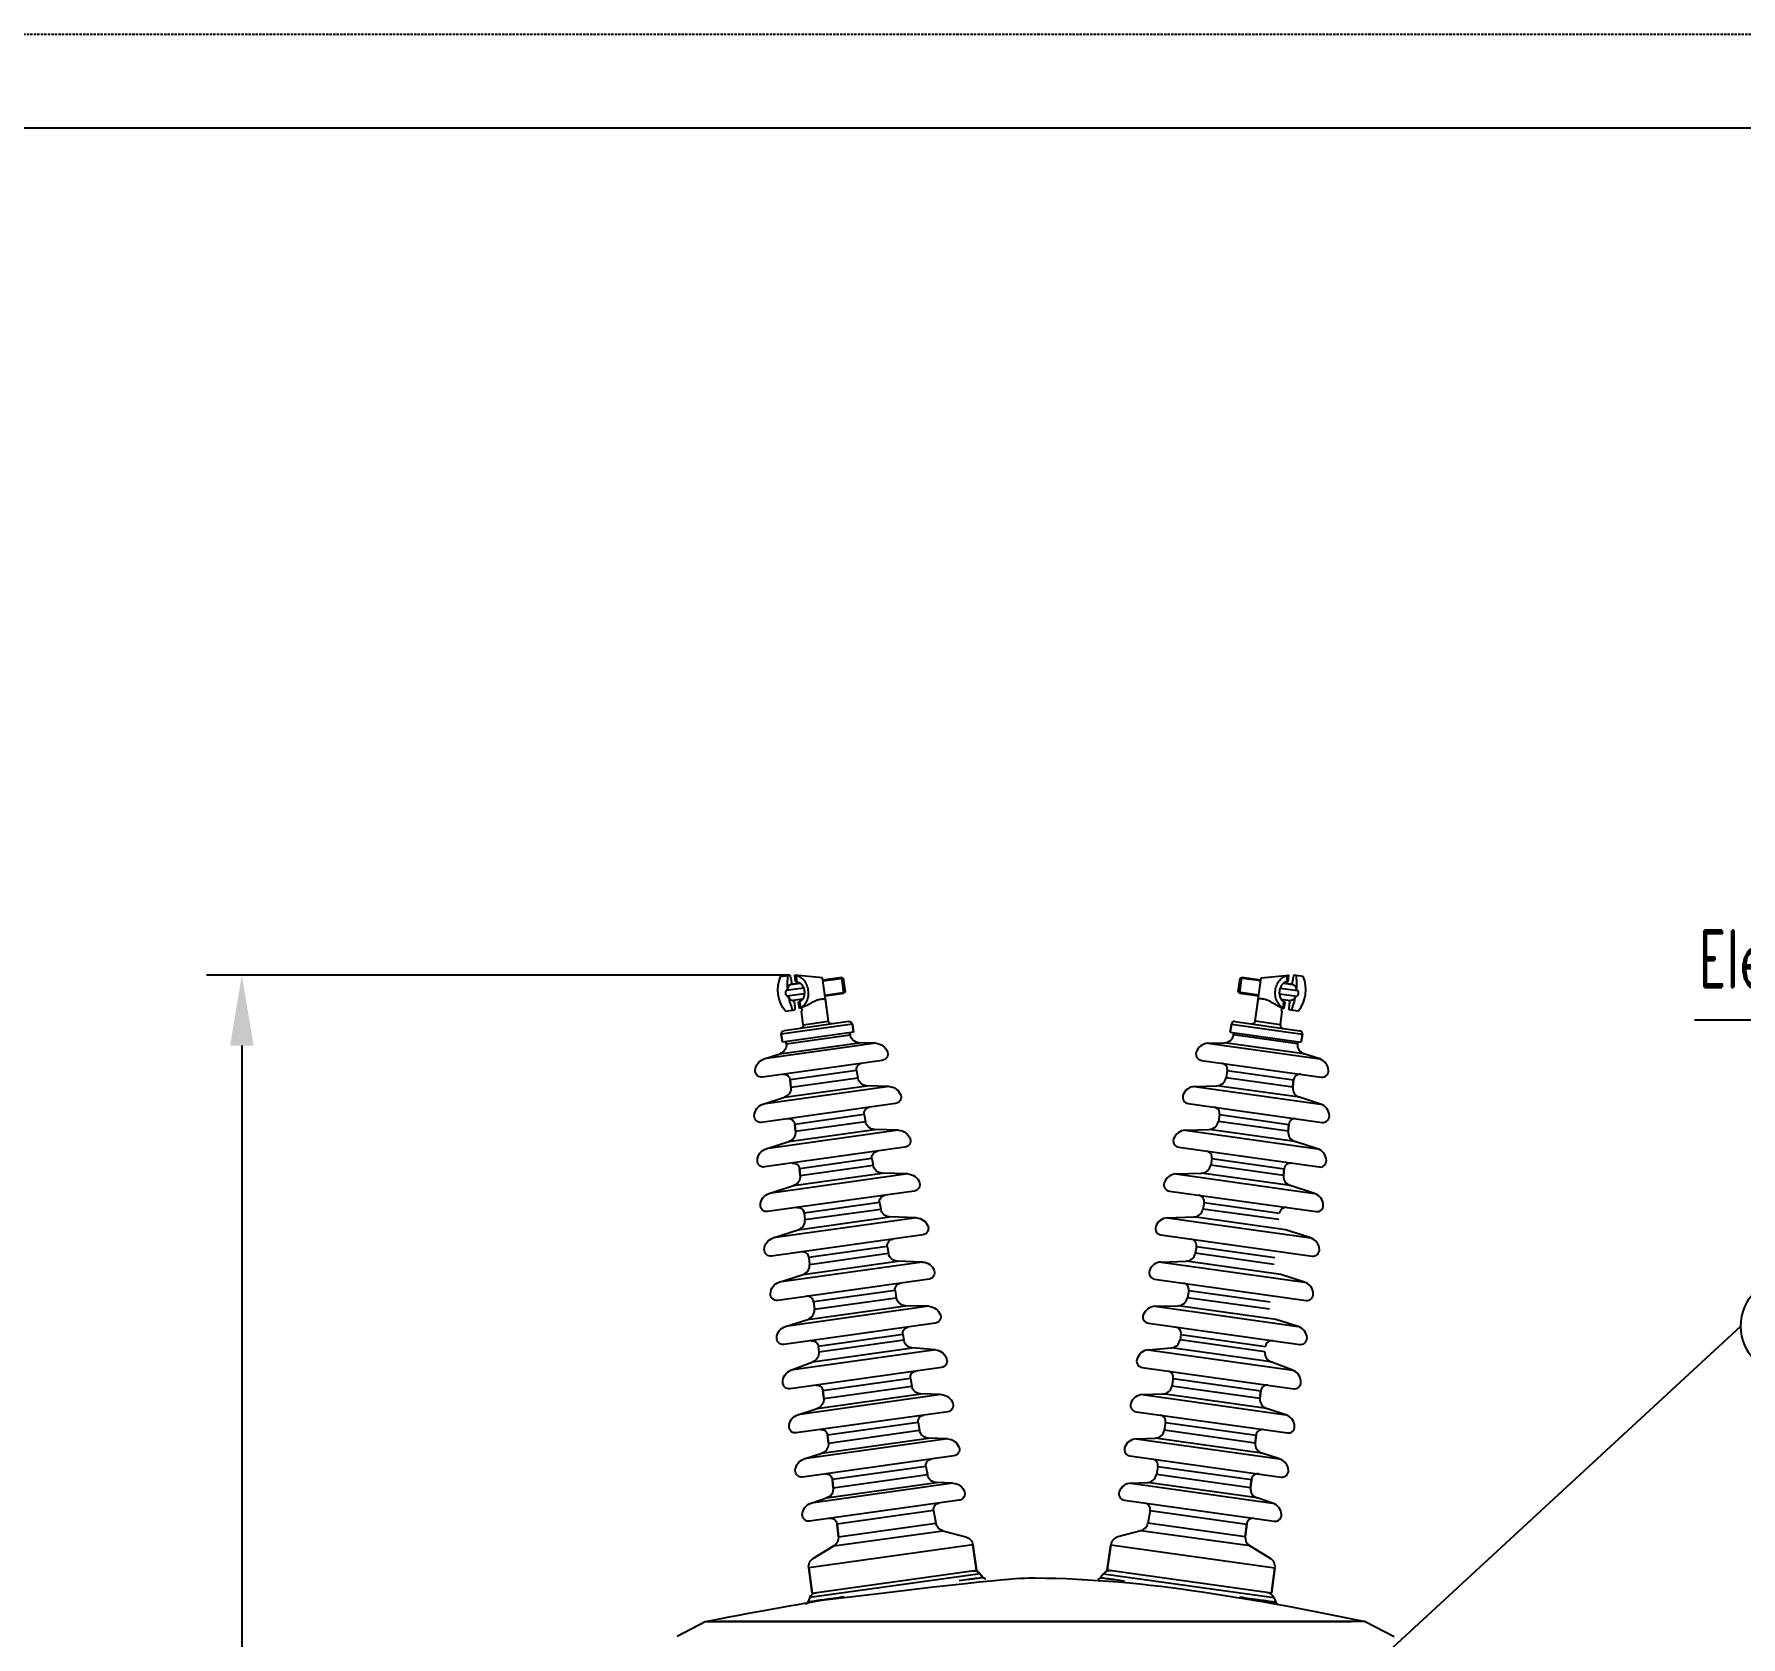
# Model space of a CAD drawing. Extents: x 4438 to 384502, y -178203 to -21188.
# Drawn here: x 374101 to 374828, y -175974 to -175291 of the extents above; entities that cross this region are included whole.
import ezdxf

# ---------------------------------------------------------------- set-up
doc = ezdxf.new("R2010")
doc.units = 0
doc.header["$LTSCALE"] = 8
doc.header["$MEASUREMENT"] = 0
doc.linetypes.add('HIDDEN', pattern=[0.375, 0.25, -0.125])
doc.layers.get('0').update_dxf_attribs({"linetype": 'CONTINUOUS'})
doc.layers.get('DEFPOINTS').update_dxf_attribs({"linetype": 'CONTINUOUS'})
doc.layers.add('PL', color=5, linetype='CONTINUOUS')
doc.styles.add('DFT', font='simplex', dxfattribs={"width": 0.67, "bigfont": 'dft'})
doc.styles.add('数字与字母', font='romand.shx', dxfattribs={"width": 0.8, "bigfont": 'hztxt.shx'})
doc.dimstyles.new('INTE$0', dxfattribs={"dimscale": 5, "dimtxt": 4, "dimasz": 3, "dimexe": 3, "dimexo": 0, "dimgap": 1, "dimtad": 1, "dimdec": 3, "dimdsep": 46, "dimtxsty": 'DFT', "dimcen": 0, "dimclrd": 3, "dimclre": 3, "dimclrt": 6, "dimadec": 0, "dimazin": 0, "dimtfac": 1, "dimtdec": 3, "dimtix": 1, "dimtmove": 1, "dimatfit": 0, "dimfxl": 1, "dimtolj": 1, "dimtzin": 0, "dimarcsym": 0})

# ---------------------------------------------------------------- blocks, each defined once
blk = doc.blocks.new('*D3')
at = {"color": 3, "lineweight": -2, "transparency": 16777216}
for p, q in [((374423.39, -175692.21), (374174.93, -175692.21)), ((374189.93, -175722.21), (374189.93, -176442.99)), ((374374.37, -176472.99), (374174.93, -176472.99))]:
    blk.add_line(p, q, dxfattribs=at)
at = {"color": 3, "transparency": 16777216}
for points in [[(374184.93, -175722.21), (374194.93, -175722.21), (374189.93, -175692.21)], [(374184.93, -176442.99), (374194.93, -176442.99), (374189.93, -176472.99)]]:
    blk.add_solid(points, dxfattribs=at)
at = {"layer": 'DEFPOINTS', "color": 0, "transparency": 16777216}
for p in [(374423.39, -175692.21), (374189.93, -176472.99), (374374.37, -176472.99)]:
    blk.add_point(p, dxfattribs=at)
at = {"color": 6, "transparency": 16777216, "insert": (374154.93, -176082.6), "char_height": 45, "attachment_point": 5, "rotation": 90, "style": 'DFT'}
blk.add_mtext('\\A1;1130', dxfattribs=at)

msp = doc.modelspace()

# ---------------------------------------------------------------- linework, layer by layer
at = {"color": 1}
for p, q in [((374808.785, -175711.308), (375086.496, -175711.308)), ((374828.476, -175841.772), (374680.154, -175978.889))]:
    msp.add_line(p, q, dxfattribs=at)
at = {"color": 7}
msp.add_lwpolyline([(373430.861, -175331.182), (376544.206, -175331.182), (376544.206, -177841.884), (373430.861, -177841.884)], close=True, dxfattribs=at)
at = {"color": 1}
for centre in [(374849.421, -175841.772), (374849.421, -175992.821)]:
    msp.add_circle(centre, 20.944, dxfattribs=at)
at = {"layer": 'PL', "ltscale": 0.5}
for p, q in [((374419.433, -175692.766), (374423.39, -175692.211)), ((374429.219, -175697.702), (374421.763, -175698.749)), ((374423.804, -175696.268), (374427.839, -175695.701)), ((374427.839, -175695.701), (374423.804, -175696.268)), ((374437.269, -175693.349), (374425.458, -175692.263)), ((374425.836, -175694.955), (374425.459, -175692.266)), ((374426.438, -175695.007), (374426.063, -175692.342)), ((374439.866, -175711.844), (374437.269, -175693.349)), ((374439.866, -175711.844), (374437.269, -175693.349)), ((374437.411, -175694.358), (374445.482, -175693.225)), ((374445.482, -175693.225), (374437.411, -175694.358)), ((374437.458, -175694.694), (374446.201, -175693.466)), ((374446.249, -175693.803), (374445.482, -175693.225)), ((374446.426, -175699.95), (374445.482, -175693.225)), ((374447.051, -175699.519), (374446.201, -175693.466)), ((374614.39, -175699.519), (374615.24, -175693.466)), ((374615.015, -175699.95), (374615.959, -175693.225)), ((374615.192, -175693.803), (374615.959, -175693.225)), ((374623.983, -175694.694), (374615.24, -175693.466)), ((374624.03, -175694.358), (374615.959, -175693.225)), ((374615.959, -175693.225), (374624.03, -175694.358)), ((374621.575, -175711.844), (374624.172, -175693.349)), ((374621.575, -175711.844), (374624.172, -175693.349)), ((374624.172, -175693.349), (374635.983, -175692.263)), ((374632.222, -175697.702), (374639.677, -175698.749)), ((374637.637, -175696.268), (374633.602, -175695.701)), ((374633.602, -175695.701), (374637.637, -175696.268)), ((374635.003, -175695.007), (374635.378, -175692.342)), ((374635.605, -175694.955), (374635.982, -175692.266)), ((374642.008, -175692.766), (374638.051, -175692.211)), ((374429.559, -175700.123), (374422.103, -175701.17)), ((374428.783, -175702.427), (374424.748, -175702.993)), ((374427.441, -175706.385), (374427.063, -175703.696)), ((374428.001, -175706.145), (374427.627, -175703.48)), ((374438.211, -175702.203), (374438.497, -175702.092)), ((374438.308, -175700.747), (374447.051, -175699.519)), ((374438.355, -175701.083), (374446.426, -175699.95)), ((374446.426, -175699.95), (374438.355, -175701.083)), ((374439.866, -175711.844), (374438.497, -175702.092)), ((374439.866, -175711.844), (374438.497, -175702.092)), ((374447.004, -175699.183), (374446.426, -175699.95)), ((374623.133, -175700.747), (374614.39, -175699.519)), ((374614.437, -175699.183), (374615.015, -175699.95)), ((374623.086, -175701.083), (374615.015, -175699.95)), ((374615.015, -175699.95), (374623.086, -175701.083)), ((374621.575, -175711.844), (374622.944, -175702.092)), ((374621.575, -175711.844), (374622.944, -175702.092)), ((374623.23, -175702.203), (374622.944, -175702.092)), ((374631.881, -175700.123), (374639.338, -175701.17)), ((374632.658, -175702.427), (374636.693, -175702.993)), ((374633.44, -175706.145), (374633.814, -175703.48)), ((374634, -175706.385), (374634.378, -175703.696)), ((374448.461, -175712.009), (374420.887, -175715.88)), ((374448.461, -175712.009), (374420.887, -175715.88)), ((374421.51, -175707.563), (374425.467, -175707.007)), ((374429.863, -175705.446), (374427.441, -175706.387)), ((374428.632, -175707.591), (374428.302, -175707.638)), ((374429.105, -175713.355), (374428.302, -175707.638)), ((374429.105, -175713.355), (374428.302, -175707.638)), ((374429.105, -175713.355), (374428.302, -175707.638)), ((374429.105, -175713.355), (374428.302, -175707.638)), ((374428.632, -175707.591), (374428.41, -175706.01)), ((374429.105, -175713.355), (374439.866, -175711.844)), ((374429.105, -175713.355), (374439.866, -175711.844)), ((374612.98, -175712.009), (374640.554, -175715.88)), ((374612.98, -175712.009), (374640.554, -175715.88)), ((374632.336, -175713.355), (374621.575, -175711.844)), ((374632.336, -175713.355), (374621.575, -175711.844)), ((374631.578, -175705.446), (374634, -175706.387)), ((374632.336, -175713.355), (374633.139, -175707.638)), ((374632.336, -175713.355), (374633.139, -175707.638)), ((374632.336, -175713.355), (374633.139, -175707.638)), ((374632.336, -175713.355), (374633.139, -175707.638)), ((374632.809, -175707.591), (374633.03, -175706.01)), ((374632.809, -175707.591), (374633.139, -175707.638)), ((374639.931, -175707.563), (374635.974, -175707.007)), ((374449.995, -175713.165), (374419.73, -175717.414)), ((374449.995, -175713.165), (374419.73, -175717.414)), ((374419.73, -175717.414), (374420.202, -175720.776)), ((374420.202, -175720.776), (374419.73, -175717.414)), ((374419.73, -175717.414), (374420.202, -175720.776)), ((374420.202, -175720.776), (374419.73, -175717.414)), ((374450.467, -175716.528), (374420.202, -175720.776)), ((374450.467, -175716.528), (374420.202, -175720.776)), ((374421.863, -175721.455), (374449.057, -175717.638)), ((374421.863, -175721.455), (374449.057, -175717.638)), ((374448.901, -175716.748), (374449.057, -175717.638)), ((374449.057, -175717.638), (374448.901, -175716.748)), ((374448.901, -175716.748), (374449.057, -175717.638)), ((374449.057, -175717.638), (374448.901, -175716.748)), ((374449.995, -175713.165), (374450.467, -175716.528)), ((374450.467, -175716.528), (374449.995, -175713.165)), ((374449.995, -175713.165), (374450.467, -175716.528)), ((374450.467, -175716.528), (374449.995, -175713.165)), ((374611.446, -175713.165), (374610.974, -175716.528)), ((374610.974, -175716.528), (374611.446, -175713.165)), ((374611.446, -175713.165), (374610.974, -175716.528)), ((374610.974, -175716.528), (374611.446, -175713.165)), ((374610.974, -175716.528), (374641.239, -175720.776)), ((374610.974, -175716.528), (374641.239, -175720.776)), ((374611.446, -175713.165), (374641.711, -175717.414)), ((374611.446, -175713.165), (374641.711, -175717.414)), ((374612.54, -175716.748), (374612.384, -175717.638)), ((374612.384, -175717.638), (374612.54, -175716.748)), ((374612.54, -175716.748), (374612.384, -175717.638)), ((374612.384, -175717.638), (374612.54, -175716.748)), ((374639.578, -175721.455), (374612.384, -175717.638)), ((374639.578, -175721.455), (374612.384, -175717.638)), ((374641.711, -175717.414), (374641.239, -175720.776)), ((374641.239, -175720.776), (374641.711, -175717.414)), ((374641.711, -175717.414), (374641.239, -175720.776)), ((374641.239, -175720.776), (374641.711, -175717.414)), ((374459.97, -175721.253), (374412.368, -175727.935)), ((374412.368, -175727.935), (374419.07, -175725.759)), ((374419.07, -175725.759), (374452.928, -175721.006)), ((374421.768, -175720.557), (374421.863, -175721.455)), ((374421.863, -175721.455), (374421.768, -175720.557)), ((374421.768, -175720.557), (374421.863, -175721.455)), ((374421.863, -175721.455), (374421.768, -175720.557)), ((374459.97, -175721.253), (374452.928, -175721.006)), ((374459.97, -175721.253), (374452.928, -175721.006)), ((374601.471, -175721.253), (374608.513, -175721.006)), ((374601.471, -175721.253), (374608.513, -175721.006)), ((374601.471, -175721.253), (374649.073, -175727.935)), ((374642.371, -175725.759), (374608.513, -175721.006)), ((374639.672, -175720.557), (374639.578, -175721.455)), ((374639.578, -175721.455), (374639.672, -175720.557)), ((374639.672, -175720.557), (374639.578, -175721.455)), ((374639.578, -175721.455), (374639.672, -175720.557)), ((374649.073, -175727.935), (374642.371, -175725.759)), ((374462.737, -175728.522), (374411.709, -175735.685)), ((374451.736, -175732.903), (374423.491, -175736.868)), ((374451.736, -175732.903), (374452.272, -175735.958)), ((374598.704, -175728.522), (374649.732, -175735.685)), ((374609.705, -175732.903), (374609.169, -175735.958)), ((374609.705, -175732.903), (374637.95, -175736.868)), ((374465.64, -175739.66), (374411.985, -175747.191)), ((374421.023, -175744.256), (374456.143, -175739.326)), ((374423.491, -175736.868), (374423.817, -175739.953)), ((374423.817, -175739.953), (374423.491, -175736.868)), ((374423.817, -175739.953), (374452.272, -175735.958)), ((374465.64, -175739.66), (374456.143, -175739.326)), ((374595.801, -175739.66), (374605.298, -175739.326)), ((374595.801, -175739.66), (374649.456, -175747.191)), ((374640.418, -175744.256), (374605.298, -175739.326)), ((374637.624, -175739.953), (374609.169, -175735.958)), ((374637.95, -175736.868), (374637.624, -175739.953)), ((374637.624, -175739.953), (374637.95, -175736.868)), ((374468.407, -175746.929), (374411.326, -175754.941)), ((374411.985, -175747.191), (374421.023, -175744.256)), ((374593.034, -175746.929), (374650.115, -175754.941)), ((374649.456, -175747.191), (374640.418, -175744.256)), ((374455.025, -175751.644), (374425.489, -175755.79)), ((374425.489, -175755.79), (374425.802, -175758.75)), ((374425.802, -175758.75), (374425.489, -175755.79)), ((374425.802, -175758.75), (374455.539, -175754.576)), ((374455.025, -175751.644), (374455.539, -175754.576)), ((374606.416, -175751.644), (374605.901, -175754.576)), ((374635.639, -175758.75), (374605.901, -175754.576)), ((374606.416, -175751.644), (374635.952, -175755.79)), ((374635.952, -175755.79), (374635.639, -175758.75)), ((374635.639, -175758.75), (374635.952, -175755.79)), ((374469.629, -175758.302), (374413.283, -175766.212)), ((374413.283, -175766.212), (374423.008, -175763.054)), ((374423.008, -175763.054), (374459.41, -175757.944)), ((374469.629, -175758.302), (374459.41, -175757.944)), ((374591.812, -175758.302), (374602.031, -175757.944)), ((374591.812, -175758.302), (374648.158, -175766.212)), ((374638.433, -175763.054), (374602.031, -175757.944)), ((374648.158, -175766.212), (374638.433, -175763.054)), ((374472.396, -175765.571), (374412.624, -175773.962)), ((374458.314, -175770.385), (374427.487, -175774.713)), ((374458.314, -175770.385), (374458.807, -175773.193)), ((374589.045, -175765.571), (374648.817, -175773.962)), ((374603.127, -175770.385), (374602.634, -175773.193)), ((374603.127, -175770.385), (374633.954, -175774.713)), ((374473.617, -175776.945), (374414.581, -175785.232)), ((374424.993, -175781.851), (374462.677, -175776.561)), ((374427.487, -175774.713), (374427.787, -175777.548)), ((374427.787, -175777.548), (374427.487, -175774.713)), ((374427.787, -175777.548), (374458.807, -175773.193)), ((374473.617, -175776.945), (374462.677, -175776.561)), ((374587.824, -175776.945), (374598.764, -175776.561)), ((374587.824, -175776.945), (374646.86, -175785.232)), ((374636.448, -175781.851), (374598.764, -175776.561)), ((374633.654, -175777.548), (374602.634, -175773.193)), ((374633.954, -175774.713), (374633.654, -175777.548)), ((374633.654, -175777.548), (374633.954, -175774.713)), ((374476.384, -175784.214), (374413.923, -175792.982)), ((374414.581, -175785.232), (374424.993, -175781.851)), ((374585.057, -175784.214), (374647.518, -175792.982)), ((374646.86, -175785.232), (374636.448, -175781.851)), ((374461.603, -175789.126), (374429.485, -175793.635)), ((374429.778, -175796.405), (374462.084, -175791.87)), ((374461.603, -175789.126), (374462.084, -175791.87)), ((374599.838, -175789.126), (374599.357, -175791.87)), ((374631.663, -175796.405), (374599.357, -175791.87)), ((374599.838, -175789.126), (374631.955, -175793.635)), ((374477.27, -175795.635), (374416.216, -175804.205)), ((374426.984, -175800.708), (374465.955, -175795.238)), ((374429.485, -175793.635), (374429.778, -175796.405)), ((374477.27, -175795.635), (374465.955, -175795.238)), ((374584.171, -175795.635), (374595.486, -175795.238)), ((374584.171, -175795.635), (374645.225, -175804.205)), ((374634.457, -175800.708), (374595.486, -175795.238)), ((374480.037, -175802.904), (374415.557, -175811.955)), ((374416.216, -175804.205), (374426.984, -175800.708)), ((374581.404, -175802.904), (374645.884, -175811.955)), ((374645.225, -175804.205), (374634.457, -175800.708)), ((374428.994, -175819.746), (374469.264, -175814.093)), ((374464.891, -175807.867), (374431.484, -175812.557)), ((374431.484, -175812.557), (374431.788, -175815.442)), ((374431.788, -175815.442), (374465.393, -175810.725)), ((374464.891, -175807.867), (374465.393, -175810.725)), ((374479.913, -175814.467), (374469.264, -175814.093)), ((374581.528, -175814.467), (374592.177, -175814.093)), ((374632.446, -175819.746), (374592.177, -175814.093)), ((374596.549, -175807.867), (374596.048, -175810.725)), ((374629.653, -175815.442), (374596.048, -175810.725)), ((374596.549, -175807.867), (374629.957, -175812.557)), ((374479.913, -175814.467), (374418.859, -175823.037)), ((374418.859, -175823.037), (374428.994, -175819.746)), ((374581.528, -175814.467), (374642.581, -175823.037)), ((374642.581, -175823.037), (374632.446, -175819.746)), ((374482.68, -175821.736), (374418.201, -175830.787)), ((374468.18, -175826.608), (374433.482, -175831.479)), ((374468.18, -175826.608), (374468.721, -175829.692)), ((374578.761, -175821.736), (374643.24, -175830.787)), ((374593.261, -175826.608), (374592.72, -175829.692)), ((374593.261, -175826.608), (374627.959, -175831.479)), ((374482.52, -175833.332), (374421.548, -175841.891)), ((374430.987, -175838.906), (374472.623, -175833.061)), ((374433.482, -175831.479), (374433.811, -175834.593)), ((374433.811, -175834.593), (374468.721, -175829.692)), ((374482.52, -175833.332), (374472.623, -175833.061)), ((374578.921, -175833.332), (374588.818, -175833.061)), ((374578.921, -175833.332), (374639.893, -175841.891)), ((374630.454, -175838.906), (374588.818, -175833.061)), ((374627.63, -175834.593), (374592.72, -175829.692)), ((374485.317, -175840.568), (374420.851, -175849.618)), ((374421.548, -175841.891), (374430.987, -175838.906)), ((374576.124, -175840.568), (374640.59, -175849.618)), ((374639.893, -175841.891), (374630.454, -175838.906)), ((374471.469, -175845.349), (374435.48, -175850.401)), ((374435.48, -175850.401), (374435.727, -175852.742)), ((374435.727, -175852.742), (374471.876, -175847.668)), ((374471.469, -175845.349), (374471.876, -175847.668)), ((374589.972, -175845.349), (374589.565, -175847.668)), ((374625.714, -175852.742), (374589.565, -175847.668)), ((374589.972, -175845.349), (374625.961, -175850.401)), ((374485.458, -175851.907), (374423.837, -175860.557)), ((374423.837, -175860.557), (374433.14, -175856.973)), ((374433.14, -175856.973), (374475.528, -175851.022)), ((374485.458, -175851.907), (374475.528, -175851.022)), ((374575.983, -175851.907), (374585.913, -175851.022)), ((374575.983, -175851.907), (374637.604, -175860.557)), ((374628.301, -175856.973), (374585.913, -175851.022)), ((374637.604, -175860.557), (374628.301, -175856.973)), ((374487.999, -175859.394), (374423.455, -175868.455)), ((374474.758, -175864.09), (374437.478, -175869.323)), ((374474.758, -175864.09), (374475.319, -175867.29)), ((374573.441, -175859.394), (374637.986, -175868.455)), ((374586.683, -175864.09), (374586.122, -175867.29)), ((374586.683, -175864.09), (374623.963, -175869.323)), ((374487.843, -175870.961), (374426.79, -175879.532)), ((374435.025, -175876.857), (374479.19, -175870.658)), ((374437.478, -175869.323), (374437.819, -175872.554)), ((374437.819, -175872.554), (374437.478, -175869.323)), ((374437.819, -175872.554), (374475.319, -175867.29)), ((374487.843, -175870.961), (374479.19, -175870.658)), ((374573.597, -175870.961), (374582.251, -175870.658)), ((374573.597, -175870.961), (374634.651, -175879.532)), ((374626.416, -175876.857), (374582.251, -175870.658)), ((374623.622, -175872.554), (374586.122, -175867.29)), ((374623.963, -175869.323), (374623.622, -175872.554)), ((374623.622, -175872.554), (374623.963, -175869.323)), ((374490.61, -175878.23), (374426.131, -175887.282)), ((374426.79, -175879.532), (374435.025, -175876.857)), ((374570.83, -175878.23), (374635.31, -175887.282)), ((374634.651, -175879.532), (374626.416, -175876.857)), ((374478.047, -175882.831), (374439.476, -175888.245)), ((374439.829, -175891.591), (374478.628, -175886.144)), ((374478.047, -175882.831), (374478.628, -175886.144)), ((374583.394, -175882.831), (374582.813, -175886.144)), ((374621.611, -175891.591), (374582.813, -175886.144)), ((374583.394, -175882.831), (374621.965, -175888.245)), ((374490.487, -175889.793), (374429.433, -175898.363)), ((374437.036, -175895.894), (374482.499, -175889.513)), ((374439.476, -175888.245), (374439.829, -175891.591)), ((374439.829, -175891.591), (374439.476, -175888.245)), ((374490.487, -175889.793), (374482.499, -175889.513)), ((374570.954, -175889.793), (374578.942, -175889.513)), ((374570.954, -175889.793), (374632.008, -175898.363)), ((374624.405, -175895.894), (374578.942, -175889.513)), ((374621.965, -175888.245), (374621.611, -175891.591)), ((374621.611, -175891.591), (374621.965, -175888.245)), ((374493.254, -175897.062), (374428.775, -175906.113)), ((374429.433, -175898.363), (374437.036, -175895.894)), ((374568.187, -175897.062), (374632.666, -175906.113)), ((374632.008, -175898.363), (374624.405, -175895.894)), ((374492.794, -175908.672), (374432.413, -175917.148)), ((374439.052, -175914.992), (374485.818, -175908.427)), ((374481.335, -175901.572), (374441.474, -175907.168)), ((374441.474, -175907.168), (374441.846, -175910.688)), ((374441.846, -175910.688), (374441.474, -175907.168)), ((374441.846, -175910.688), (374481.947, -175905.059)), ((374481.335, -175901.572), (374481.947, -175905.059)), ((374492.794, -175908.672), (374485.818, -175908.427)), ((374568.647, -175908.672), (374575.623, -175908.427)), ((374568.647, -175908.672), (374629.028, -175917.148)), ((374622.389, -175914.992), (374575.623, -175908.427)), ((374580.106, -175901.572), (374579.494, -175905.059)), ((374619.595, -175910.688), (374579.494, -175905.059)), ((374580.106, -175901.572), (374619.967, -175907.168)), ((374619.967, -175907.168), (374619.595, -175910.688)), ((374619.595, -175910.688), (374619.967, -175907.168)), ((374495.561, -175915.941), (374431.754, -175924.898)), ((374432.413, -175917.148), (374439.052, -175914.992)), ((374565.88, -175915.941), (374629.686, -175924.898)), ((374629.028, -175917.148), (374622.389, -175914.992)), ((374484.624, -175920.313), (374443.472, -175926.09)), ((374484.624, -175920.313), (374485.57, -175925.704)), ((374576.817, -175920.313), (374575.871, -175925.704)), ((374576.817, -175920.313), (374617.968, -175926.09)), ((374442.105, -175935.447), (374488.515, -175928.932)), ((374443.472, -175926.09), (374444.047, -175931.533)), ((374444.047, -175931.533), (374443.472, -175926.09)), ((374444.047, -175931.533), (374485.57, -175925.704)), ((374488.515, -175928.932), (374498.398, -175931.619)), ((374572.926, -175928.932), (374563.043, -175931.619)), ((374619.336, -175935.447), (374572.926, -175928.932)), ((374617.394, -175931.533), (374575.871, -175925.704)), ((374617.968, -175926.09), (374617.394, -175931.533)), ((374617.394, -175931.533), (374617.968, -175926.09)), ((374501.364, -175934.985), (374431.419, -175944.803)), ((374433.344, -175940.751), (374442.105, -175935.447)), ((374442.105, -175935.447), (374433.344, -175940.751)), ((374501.364, -175934.985), (374502.879, -175945.775)), ((374502.879, -175945.775), (374501.364, -175934.985)), ((374560.076, -175934.985), (374558.562, -175945.775)), ((374558.562, -175945.775), (374560.076, -175934.985)), ((374560.076, -175934.985), (374630.022, -175944.803)), ((374628.097, -175940.751), (374619.336, -175935.447)), ((374619.336, -175935.447), (374628.097, -175940.751)), ((374431.419, -175944.803), (374432.933, -175955.593)), ((374432.933, -175955.593), (374431.419, -175944.803)), ((374630.022, -175944.803), (374628.508, -175955.593)), ((374628.508, -175955.593), (374630.022, -175944.803)), ((374504.422, -175947.273), (374431.862, -175957.458)), ((374432.933, -175955.593), (374502.879, -175945.775)), ((374504.422, -175947.273), (374505.716, -175948.929)), ((374557.019, -175947.273), (374555.725, -175948.929)), ((374557.019, -175947.273), (374629.579, -175957.458)), ((374628.508, -175955.593), (374558.562, -175945.775)), ((374431.862, -175957.458), (374431.075, -175959.407)), ((374629.579, -175957.458), (374630.366, -175959.407))]:
    msp.add_line(p, q, dxfattribs=at)
at = {"layer": 'PL', "color": 7, "ltscale": 0.5}
for p, q in [((374387.586, -175967.562), (374375.318, -175973.983)), ((374387.548, -175967.582), (374662.666, -175967.582)), ((374668.506, -175967.582), (374393.387, -175967.582)), ((374668.468, -175967.562), (374680.736, -175973.983))]:
    msp.add_line(p, q, dxfattribs=at)
at = {"layer": 'PL', "color": 1, "linetype": 'HIDDEN', "ltscale": 0.5}
msp.add_lwpolyline([(373231.287, -175291.267), (376584.12, -175291.267), (376584.12, -177881.799), (373231.287, -177881.799)], close=True, dxfattribs=at)
at = {"layer": 'PL', "ltscale": 0.5, "extrusion": (0, 0, -1)}
for centre, major_axis, start_param, end_param in [((374432.503, -175698.476), (-10.682, 9.45), 4.8680935, 5.9707274), ((374441.211, -175711.655), (0.9, 1.017), 2.2778178, 3.8486141), ((374441.211, -175711.655), (0.9, 1.017), 2.2778178, 3.8486141), ((374448.65, -175713.354), (0.9, 1.017), -0.8637749, 0.7070215), ((374448.65, -175713.354), (0.9, 1.017), -0.8637749, 0.7070215), ((374421.075, -175717.225), (0.9, 1.017), 3.8486141, 5.4194104), ((374421.075, -175717.225), (0.9, 1.017), 3.8486141, 5.4194104), ((374427.76, -175713.543), (0.9, 1.017), 0.7070215, 2.2778178), ((374427.76, -175713.543), (0.9, 1.017), 0.7070215, 2.2778178), ((374453.071, -175716.933), (-3.052, 2.7), 4.023147, 5.3851559), ((374453.071, -175716.933), (-3.052, 2.7), 4.023147, 5.3851559), ((374417.811, -175721.883), (2.7, 3.052), 0.741276, 2.1032849), ((374459.78, -175726.683), (-4.069, 3.6), 0.8815544, 2.0986617), ((374462.359, -175725.832), (1.8, 2.035), 0.5278653, 2.2778178), ((374411.331, -175732.995), (-2.035, 1.8), 3.8486141, 5.5985666), ((374414.046, -175733.103), (3.6, 4.069), 4.0277702, 5.2448775), ((374454.412, -175732.434), (-2.035, 1.8), 5.3851559, 6.9902068), ((374420.789, -175737.153), (1.8, 2.035), -0.8637749, 0.741276), ((374419.764, -175740.381), (2.7, 3.052), 0.741276, 2.1032849), ((374456.286, -175735.254), (-3.052, 2.7), 4.023147, 5.3851559), ((374465.45, -175745.089), (-4.069, 3.6), 0.8815544, 2.0986617), ((374413.663, -175752.359), (3.6, 4.069), 4.0277702, 5.2448775), ((374457.701, -175751.175), (1.8, 2.035), 3.8143596, 5.4194104), ((374468.029, -175744.238), (-2.035, 1.8), 2.0986617, 3.8486141), ((374410.948, -175752.251), (-2.035, 1.8), 3.8486141, 5.5985666), ((374422.788, -175756.076), (-2.035, 1.8), 0.7070215, 2.3120723), ((374459.553, -175753.871), (2.7, 3.052), 2.4523507, 3.8143596), ((374421.749, -175759.178), (-3.052, 2.7), 2.3120723, 3.6740812), ((374469.438, -175763.732), (-4.069, 3.6), 0.8815544, 2.0986617), ((374472.018, -175762.881), (1.8, 2.035), 0.5278653, 2.2778178), ((374414.961, -175771.379), (-4.069, 3.6), 5.5985666, 6.8156738), ((374460.99, -175769.916), (1.8, 2.035), 3.8143596, 5.4194104), ((374412.247, -175771.272), (-2.035, 1.8), 3.8486141, 5.5985666), ((374424.786, -175774.998), (1.8, 2.035), -0.8637749, 0.741276), ((374423.734, -175777.975), (2.7, 3.052), 0.741276, 2.1032849), ((374462.82, -175772.489), (2.7, 3.052), 2.4523507, 3.8143596), ((374473.427, -175782.375), (-4.069, 3.6), 0.8815544, 2.0986617), ((374476.007, -175781.524), (-2.035, 1.8), 2.0986617, 3.8486141), ((374413.545, -175790.292), (1.8, 2.035), 2.2778178, 4.0277702), ((374416.259, -175790.4), (3.6, 4.069), 4.0277702, 5.2448775), ((374426.784, -175793.92), (-2.035, 1.8), 0.7070215, 2.3120723), ((374464.278, -175788.657), (1.8, 2.035), 3.8143596, 5.4194104), ((374466.098, -175791.166), (-3.052, 2.7), 4.023147, 5.3851559), ((374477.079, -175801.065), (-4.069, 3.6), 0.8815544, 2.0986617), ((374479.659, -175800.214), (-2.035, 1.8), 2.0986617, 3.8486141), ((374417.894, -175809.373), (3.6, 4.069), 4.0277702, 5.2448775), ((374467.567, -175807.398), (1.8, 2.035), 3.8143596, 5.4194104), ((374415.18, -175809.265), (1.8, 2.035), 2.2778178, 4.0277702), ((374469.406, -175810.021), (-3.052, 2.7), 4.023147, 5.3851559), ((374479.723, -175819.896), (-4.069, 3.6), 0.8815544, 2.0986617), ((374482.302, -175819.045), (1.8, 2.035), 0.5278653, 2.2778178), ((374417.823, -175828.097), (-2.035, 1.8), 3.8486141, 5.5985666), ((374420.538, -175828.204), (-4.069, 3.6), 5.5985666, 6.8156738), ((374470.856, -175826.139), (1.8, 2.035), 3.8143596, 5.4194104), ((374472.735, -175828.988), (-3.052, 2.7), 4.0154676, 5.3851559), ((374482.371, -175838.763), (3.6, 4.069), -0.6969214, 0.5145064), ((374423.186, -175847.071), (3.6, 4.069), 4.0411292, 5.252557), ((374474.145, -175844.88), (-2.035, 1.8), 5.3851559, 6.9902068), ((374484.939, -175837.878), (1.8, 2.035), 0.5145064, 2.2778178), ((374420.473, -175846.927), (-2.035, 1.8), 3.8486141, 5.6119255), ((374432.778, -175850.686), (1.8, 2.035), -0.8637749, 0.741276), ((374475.889, -175846.964), (2.7, 3.052), 2.5061068, 3.8143596), ((374431.675, -175853.17), (2.7, 3.052), 0.741276, 2.0495287), ((374484.976, -175857.318), (-4.069, 3.6), 0.9353105, 2.1891081), ((374487.622, -175856.704), (-2.035, 1.8), 2.1891081, 3.8486141), ((374425.791, -175865.627), (3.6, 4.069), 3.9373238, 5.1911214), ((374477.433, -175863.621), (1.8, 2.035), 3.8143596, 5.4194104), ((374423.078, -175865.764), (1.8, 2.035), 2.2778178, 3.9373238), ((374434.776, -175869.609), (-2.035, 1.8), 0.7070215, 2.3120723), ((374479.333, -175866.585), (-3.052, 2.7), 4.023147, 5.3851559), ((374487.653, -175876.391), (3.6, 4.069), -0.6892419, 0.5278653), ((374428.468, -175884.699), (3.6, 4.069), 4.0277702, 5.2448775), ((374433.767, -175872.982), (-3.052, 2.7), 2.3120723, 3.6740812), ((374490.233, -175875.54), (-2.035, 1.8), 2.0986617, 3.8486141), ((374425.754, -175884.591), (1.8, 2.035), 2.2778178, 4.0277702), ((374436.775, -175888.531), (-2.035, 1.8), 0.7070215, 2.3120723), ((374480.722, -175882.362), (-2.035, 1.8), 5.3851559, 6.9902068), ((374482.642, -175885.44), (-3.052, 2.7), 4.023147, 5.3851559), ((374435.777, -175892.019), (-3.052, 2.7), 2.3120723, 3.6740812), ((374490.296, -175895.223), (3.6, 4.069), -0.6892419, 0.5278653), ((374492.876, -175894.372), (-2.035, 1.8), 2.0986617, 3.8486141), ((374431.111, -175903.531), (-4.069, 3.6), 5.5985666, 6.8156738), ((374484.011, -175901.103), (1.8, 2.035), 3.8143596, 5.4194104), ((374428.397, -175903.423), (1.8, 2.035), 2.2778178, 4.0277702), ((374438.773, -175907.453), (1.8, 2.035), -0.8637749, 0.741276), ((374485.961, -175904.354), (2.7, 3.052), 2.4523507, 3.8143596), ((374492.604, -175914.101), (3.6, 4.069), -0.6892419, 0.5278653), ((374437.794, -175911.116), (-3.052, 2.7), 2.3120723, 3.6740812), ((374495.183, -175913.25), (1.8, 2.035), 0.5278653, 2.2778178), ((374431.377, -175922.207), (-2.035, 1.8), 3.8486141, 5.5985666), ((374434.091, -175922.315), (3.6, 4.069), 4.0277702, 5.2448775), ((374487.3, -175919.844), (1.8, 2.035), 3.8143596, 5.4194104), ((374440.771, -175926.375), (1.8, 2.035), -0.8637749, 0.741276), ((374489.584, -175925), (-3.052, 2.7), 4.2535059, 5.3851559), ((374439.995, -175931.961), (-3.052, 2.7), 2.3120723, 3.4437223), ((374497.329, -175935.551), (2.7, 3.052), -0.4588831, 0.7070215), ((374435.454, -175944.237), (-3.052, 2.7), 5.4194104, 6.585315), ((374501.746, -175949.363), (2.25, 2.543), -0.8637749, 0.1834227), ((374506.786, -175948.093), (0.9, 1.017), 2.3539046, 3.3249742), ((374429.815, -175958.898), (0.9, 1.017), 1.2306203, 2.20165), ((374435.011, -175958.731), (-2.543, 2.25), 5.9430092, 6.9902068)]:
    msp.add_ellipse(centre, major_axis=major_axis, ratio=1, start_param=start_param, end_param=end_param, dxfattribs=at)
at = {"layer": 'PL', "ltscale": 0.5}
for centre, major_axis, start_param, end_param in [((374628.938, -175698.476), (10.682, 9.45), 4.8680935, 5.9707274), ((374612.791, -175713.354), (-0.9, 1.017), -0.8637749, 0.7070215), ((374612.791, -175713.354), (-0.9, 1.017), -0.8637749, 0.7070215), ((374620.23, -175711.655), (-0.9, 1.017), 2.2778178, 3.8486141), ((374620.23, -175711.655), (-0.9, 1.017), 2.2778178, 3.8486141), ((374608.37, -175716.933), (3.052, 2.7), 4.023147, 5.3851559), ((374608.37, -175716.933), (3.052, 2.7), 4.023147, 5.3851559), ((374633.681, -175713.543), (-0.9, 1.017), 0.7070215, 2.2778178), ((374633.681, -175713.543), (-0.9, 1.017), 0.7070215, 2.2778178), ((374640.365, -175717.225), (-0.9, 1.017), 3.8486141, 5.4194104), ((374640.365, -175717.225), (-0.9, 1.017), 3.8486141, 5.4194104), ((374599.081, -175725.832), (-1.8, 2.035), 0.5278653, 2.2778178), ((374601.661, -175726.683), (4.069, 3.6), 0.8815544, 2.0986617), ((374643.63, -175721.883), (-2.7, 3.052), 0.741276, 2.1032849), ((374607.029, -175732.434), (2.035, 1.8), 5.3851559, 6.9902068), ((374647.395, -175733.103), (-3.6, 4.069), 4.0277702, 5.2448775), ((374650.11, -175732.995), (2.035, 1.8), 3.8486141, 5.5985666), ((374595.991, -175745.089), (4.069, 3.6), 0.8815544, 2.0986617), ((374605.155, -175735.254), (3.052, 2.7), 4.023147, 5.3851559), ((374641.677, -175740.381), (-2.7, 3.052), 0.741276, 2.1032849), ((374640.652, -175737.153), (-1.8, 2.035), -0.8637749, 0.741276), ((374593.411, -175744.238), (2.035, 1.8), 2.0986617, 3.8486141), ((374603.74, -175751.175), (-1.8, 2.035), 3.8143596, 5.4194104), ((374647.778, -175752.359), (-3.6, 4.069), 4.0277702, 5.2448775), ((374601.888, -175753.871), (-2.7, 3.052), 2.4523507, 3.8143596), ((374638.653, -175756.076), (2.035, 1.8), 0.7070215, 2.3120723), ((374650.493, -175752.251), (2.035, 1.8), 3.8486141, 5.5985666), ((374589.423, -175762.881), (-1.8, 2.035), 0.5278653, 2.2778178), ((374592.003, -175763.732), (4.069, 3.6), 0.8815544, 2.0986617), ((374639.692, -175759.178), (3.052, 2.7), 2.3120723, 3.6740812), ((374600.451, -175769.916), (-1.8, 2.035), 3.8143596, 5.4194104), ((374646.48, -175771.379), (4.069, 3.6), 5.5985666, 6.8156738), ((374588.014, -175782.375), (4.069, 3.6), 0.8815544, 2.0986617), ((374598.621, -175772.489), (-2.7, 3.052), 2.4523507, 3.8143596), ((374637.707, -175777.975), (-2.7, 3.052), 0.741276, 2.1032849), ((374636.655, -175774.998), (-1.8, 2.035), -0.8637749, 0.741276), ((374649.194, -175771.272), (2.035, 1.8), 3.8486141, 5.5985666), ((374585.434, -175781.524), (2.035, 1.8), 2.0986617, 3.8486141), ((374426.784, -175793.92), (-2.291, 1.46), 3.8143596, 5.4194104), ((374595.343, -175791.166), (3.052, 2.7), 4.023147, 5.3851559), ((374597.163, -175788.657), (-1.8, 2.035), 3.8143596, 5.4194104), ((374634.657, -175793.92), (2.035, 1.8), 0.7070215, 2.3120723), ((374645.181, -175790.4), (-3.6, 4.069), 4.0277702, 5.2448775), ((374647.896, -175790.292), (-1.8, 2.035), 2.2778178, 4.0277702), ((374425.726, -175796.833), (2.191, 3.436), 4.023147, 5.3851559), ((374581.782, -175800.214), (2.035, 1.8), 2.0986617, 3.8486141), ((374584.362, -175801.065), (4.069, 3.6), 0.8815544, 2.0986617), ((374593.874, -175807.398), (-1.8, 2.035), 3.8143596, 5.4194104), ((374643.547, -175809.373), (-3.6, 4.069), 4.0277702, 5.2448775), ((374428.782, -175812.842), (-2.291, 1.46), 3.8143596, 5.4194104), ((374592.034, -175810.021), (3.052, 2.7), 4.023147, 5.3851559), ((374646.261, -175809.265), (-1.8, 2.035), 2.2778178, 4.0277702), ((374427.736, -175815.87), (2.191, 3.436), 4.023147, 5.3851559), ((374579.138, -175819.045), (-1.8, 2.035), 0.5278653, 2.2778178), ((374581.718, -175819.896), (4.069, 3.6), 0.8815544, 2.0986617), ((374590.585, -175826.139), (-1.8, 2.035), 3.8143596, 5.4194104), ((374640.903, -175828.204), (4.069, 3.6), 5.5985666, 6.8156738), ((374643.618, -175828.097), (2.035, 1.8), 3.8486141, 5.5985666), ((374430.78, -175831.764), (-2.291, 1.46), 3.8143596, 5.4194104), ((374429.758, -175835.02), (2.191, 3.436), 4.0154676, 5.3851559), ((374579.07, -175838.763), (-3.6, 4.069), -0.6969214, 0.5145064), ((374588.706, -175828.988), (3.052, 2.7), 4.0154676, 5.3851559), ((374576.502, -175837.878), (-1.8, 2.035), 0.5145064, 2.2778178), ((374587.296, -175844.88), (2.035, 1.8), 5.3851559, 6.9902068), ((374638.255, -175847.071), (-3.6, 4.069), 4.0411292, 5.252557), ((374585.551, -175846.964), (-2.7, 3.052), 2.5061068, 3.8143596), ((374628.663, -175850.686), (-1.8, 2.035), -0.8637749, 0.741276), ((374640.968, -175846.927), (2.035, 1.8), 3.8486141, 5.6119255), ((374573.819, -175856.704), (2.035, 1.8), 2.1891081, 3.8486141), ((374576.465, -175857.318), (4.069, 3.6), 0.9353105, 2.1891081), ((374629.766, -175853.17), (-2.7, 3.052), 0.741276, 2.0495287), ((374584.007, -175863.621), (-1.8, 2.035), 3.8143596, 5.4194104), ((374635.65, -175865.627), (-3.6, 4.069), 3.9373238, 5.1911214), ((374573.788, -175876.391), (-3.6, 4.069), -0.6892419, 0.5278653), ((374582.108, -175866.585), (3.052, 2.7), 4.023147, 5.3851559), ((374626.664, -175869.609), (2.035, 1.8), 0.7070215, 2.3120723), ((374638.363, -175865.764), (-1.8, 2.035), 2.2778178, 3.9373238), ((374571.208, -175875.54), (2.035, 1.8), 2.0986617, 3.8486141), ((374627.674, -175872.982), (3.052, 2.7), 2.3120723, 3.6740812), ((374632.973, -175884.699), (-3.6, 4.069), 4.0277702, 5.2448775), ((374578.799, -175885.44), (3.052, 2.7), 4.023147, 5.3851559), ((374580.719, -175882.362), (2.035, 1.8), 5.3851559, 6.9902068), ((374624.666, -175888.531), (2.035, 1.8), 0.7070215, 2.3120723), ((374635.687, -175884.591), (-1.8, 2.035), 2.2778178, 4.0277702), ((374568.565, -175894.372), (2.035, 1.8), 2.0986617, 3.8486141), ((374571.144, -175895.223), (-3.6, 4.069), -0.6892419, 0.5278653), ((374625.664, -175892.019), (3.052, 2.7), 2.3120723, 3.6740812), ((374577.43, -175901.103), (-1.8, 2.035), 3.8143596, 5.4194104), ((374630.329, -175903.531), (4.069, 3.6), 5.5985666, 6.8156738), ((374568.837, -175914.101), (-3.6, 4.069), -0.6892419, 0.5278653), ((374575.48, -175904.354), (-2.7, 3.052), 2.4523507, 3.8143596), ((374622.668, -175907.453), (-1.8, 2.035), -0.8637749, 0.741276), ((374633.044, -175903.423), (-1.8, 2.035), 2.2778178, 4.0277702), ((374566.257, -175913.25), (-1.8, 2.035), 0.5278653, 2.2778178), ((374623.647, -175911.116), (3.052, 2.7), 2.3120723, 3.6740812), ((374574.141, -175919.844), (-1.8, 2.035), 3.8143596, 5.4194104), ((374627.35, -175922.315), (-3.6, 4.069), 4.0277702, 5.2448775), ((374630.064, -175922.207), (2.035, 1.8), 3.8486141, 5.5985666), ((374571.857, -175925), (3.052, 2.7), 4.2535059, 5.3851559), ((374620.67, -175926.375), (-1.8, 2.035), -0.8637749, 0.741276), ((374564.112, -175935.551), (-2.7, 3.052), -0.4588831, 0.7070215), ((374621.446, -175931.961), (3.052, 2.7), 2.3120723, 3.4437223), ((374625.987, -175944.237), (3.052, 2.7), 5.4194104, 6.585315), ((374554.655, -175948.093), (-0.9, 1.017), 2.3539046, 3.3249742), ((374559.695, -175949.363), (-2.25, 2.543), -0.8637749, 0.1834227), ((374626.43, -175958.731), (2.543, 2.25), 5.9430092, 6.9902068), ((374631.626, -175958.898), (-0.9, 1.017), 1.2306203, 2.20165)]:
    msp.add_ellipse(centre, major_axis=major_axis, ratio=1, start_param=start_param, end_param=end_param, dxfattribs=at)
for points, knots in [([(374422.464, -175692.341), (374422.418, -175692.828), (374422.327, -175693.821), (374422.213, -175695.852), (374422.243, -175697.401), (374422.328, -175698.435)], [0, 0, 0, 0, 0.2406742, 0.489773, 1, 1, 1, 1]), ([(374423.804, -175696.268), (374423.608, -175696.295), (374423.206, -175696.46), (374422.743, -175696.958), (374422.433, -175697.642), (374422.345, -175698.162), (374422.328, -175698.435)], [0, 0, 0, 0, 0.2106722, 0.4437356, 0.7081873, 1, 1, 1, 1]), ([(374423.39, -175692.211), (374423.494, -175692.524), (374423.67, -175693.169), (374423.943, -175694.504), (374424.093, -175695.526), (374424.19, -175696.213)], [0, 0, 0, 0, 0.2422486, 0.4903788, 1, 1, 1, 1]), ([(374426.063, -175692.342), (374426.029, -175692.335), (374425.909, -175692.313), (374425.788, -175692.294), (374425.702, -175692.286)], [0, 0, 0, 0, 0.2867231, 1, 1, 1, 1]), ([(374425.836, -175694.954), (374425.815, -175694.955), (374426.004, -175694.952), (374426.025, -175694.957), (374426.088, -175694.959)], [0, 0, 0, 0, 0.2536426, 1, 1, 1, 1]), ([(374428.001, -175706.145), (374428.554, -175705.866), (374429.611, -175705.045), (374430.747, -175703.276), (374431.363, -175701.063), (374431.349, -175698.637), (374430.694, -175696.302), (374429.493, -175694.344), (374427.914, -175692.956), (374426.672, -175692.458), (374426.063, -175692.342)], [0, 0, 0, 0, 0.1073664, 0.2263013, 0.3585143, 0.5, 0.6414857, 0.7736987, 0.8926336, 1, 1, 1, 1]), ([(374426.438, -175695.007), (374426.404, -175695.001), (374426.289, -175694.979), (374426.172, -175694.962), (374426.088, -175694.959)], [0, 0, 0, 0, 0.2859969, 1, 1, 1, 1]), ([(374426.438, -175695.007), (374426.806, -175695.08), (374427.557, -175695.397), (374428.493, -175696.266), (374429.197, -175697.469), (374429.582, -175698.886), (374429.602, -175700.353), (374429.257, -175701.704), (374428.596, -175702.797), (374427.961, -175703.309), (374427.627, -175703.48)], [0, 0, 0, 0, 0.1071953, 0.2265231, 0.3589631, 0.4999993, 0.6410355, 0.773476, 0.8928043, 1, 1, 1, 1]), ([(374633.44, -175706.145), (374632.887, -175705.866), (374631.829, -175705.045), (374630.694, -175703.276), (374630.078, -175701.063), (374630.092, -175698.637), (374630.747, -175696.302), (374631.948, -175694.344), (374633.526, -175692.956), (374634.769, -175692.458), (374635.378, -175692.342)], [0, 0, 0, 0, 0.1073664, 0.2263013, 0.3585143, 0.5, 0.6414857, 0.7736987, 0.8926336, 1, 1, 1, 1]), ([(374635.003, -175695.007), (374634.635, -175695.08), (374633.884, -175695.397), (374632.947, -175696.266), (374632.244, -175697.469), (374631.859, -175698.886), (374631.839, -175700.353), (374632.184, -175701.704), (374632.845, -175702.797), (374633.48, -175703.309), (374633.814, -175703.48)], [0, 0, 0, 0, 0.1071953, 0.2265231, 0.3589631, 0.4999993, 0.6410355, 0.773476, 0.8928043, 1, 1, 1, 1]), ([(374635.003, -175695.007), (374635.036, -175695.001), (374635.152, -175694.979), (374635.269, -175694.962), (374635.353, -175694.959)], [0, 0, 0, 0, 0.2859969, 1, 1, 1, 1]), ([(374635.605, -175694.954), (374635.626, -175694.955), (374635.437, -175694.952), (374635.416, -175694.957), (374635.353, -175694.959)], [0, 0, 0, 0, 0.2536426, 1, 1, 1, 1]), ([(374635.378, -175692.342), (374635.412, -175692.335), (374635.532, -175692.313), (374635.652, -175692.294), (374635.739, -175692.286)], [0, 0, 0, 0, 0.2867231, 1, 1, 1, 1]), ([(374638.051, -175692.211), (374637.947, -175692.524), (374637.77, -175693.169), (374637.498, -175694.504), (374637.348, -175695.526), (374637.25, -175696.213)], [0, 0, 0, 0, 0.2422486, 0.4903788, 1, 1, 1, 1]), ([(374637.637, -175696.268), (374637.833, -175696.295), (374638.235, -175696.46), (374638.697, -175696.958), (374639.007, -175697.642), (374639.096, -175698.162), (374639.113, -175698.435)], [0, 0, 0, 0, 0.2106722, 0.4437356, 0.7081873, 1, 1, 1, 1]), ([(374638.977, -175692.341), (374639.023, -175692.828), (374639.114, -175693.821), (374639.228, -175695.852), (374639.198, -175697.401), (374639.113, -175698.435)], [0, 0, 0, 0, 0.2406742, 0.489773, 1, 1, 1, 1]), ([(374421.763, -175698.749), (374421.641, -175698.921), (374421.485, -175699.348), (374421.48, -175700.023), (374421.671, -175700.67), (374421.938, -175701.038), (374422.103, -175701.17)], [0, 0, 0, 0, 0.2409175, 0.4999999, 0.7590822, 1, 1, 1, 1]), ([(374422.328, -175698.435), (374422.223, -175698.445), (374422.005, -175698.507), (374421.83, -175698.656), (374421.763, -175698.749)], [0, 0, 0, 0, 0.4811719, 1, 1, 1, 1]), ([(374422.103, -175701.17), (374422.193, -175701.241), (374422.402, -175701.335), (374422.628, -175701.335), (374422.732, -175701.315)], [0, 0, 0, 0, 0.518828, 1, 1, 1, 1]), ([(374422.732, -175701.315), (374422.824, -175701.574), (374423.052, -175702.05), (374423.538, -175702.622), (374424.121, -175702.973), (374424.552, -175703.021), (374424.748, -175702.993)], [0, 0, 0, 0, 0.2918121, 0.5562639, 0.7893276, 1, 1, 1, 1]), ([(374422.732, -175701.315), (374422.936, -175702.333), (374423.333, -175703.831), (374424.002, -175705.752), (374424.363, -175706.681), (374424.541, -175707.137)], [0, 0, 0, 0, 0.510227, 0.7593258, 1, 1, 1, 1]), ([(374425.135, -175702.939), (374425.23, -175703.626), (374425.367, -175704.65), (374425.473, -175706.008), (374425.481, -175706.677), (374425.467, -175707.007)], [0, 0, 0, 0, 0.5096212, 0.7577514, 1, 1, 1, 1]), ([(374427.304, -175703.622), (374427.244, -175703.642), (374427.225, -175703.652), (374427.042, -175703.701), (374427.063, -175703.697)], [0, 0, 0, 0, 0.7463566, 1, 1, 1, 1]), ([(374427.627, -175703.48), (374427.597, -175703.495), (374427.492, -175703.548), (374427.384, -175703.596), (374427.304, -175703.622)], [0, 0, 0, 0, 0.2859969, 1, 1, 1, 1]), ([(374429.863, -175705.446), (374430.219, -175705.308), (374430.947, -175704.942), (374432.431, -175704.082), (374433.958, -175703.189), (374435.565, -175702.595), (374436.647, -175702.379), (374437.431, -175702.324), (374437.928, -175702.276), (374438.128, -175702.235), (374438.211, -175702.203)], [0, 0, 0, 0, 0.1264448, 0.2689954, 0.568909, 0.710537, 0.8344232, 0.9329724, 0.9706908, 1, 1, 1, 1]), ([(374631.578, -175705.446), (374631.222, -175705.308), (374630.494, -175704.942), (374629.01, -175704.082), (374627.482, -175703.189), (374625.876, -175702.595), (374624.794, -175702.379), (374624.01, -175702.324), (374623.513, -175702.276), (374623.313, -175702.235), (374623.23, -175702.203)], [0, 0, 0, 0, 0.1264448, 0.2689954, 0.568909, 0.710537, 0.8344232, 0.9329724, 0.9706908, 1, 1, 1, 1]), ([(374633.814, -175703.48), (374633.844, -175703.495), (374633.949, -175703.548), (374634.057, -175703.596), (374634.137, -175703.622)], [0, 0, 0, 0, 0.2859969, 1, 1, 1, 1]), ([(374634.137, -175703.622), (374634.197, -175703.642), (374634.216, -175703.652), (374634.398, -175703.701), (374634.378, -175703.697)], [0, 0, 0, 0, 0.7463566, 1, 1, 1, 1]), ([(374636.306, -175702.939), (374636.211, -175703.626), (374636.074, -175704.65), (374635.968, -175706.008), (374635.96, -175706.677), (374635.974, -175707.007)], [0, 0, 0, 0, 0.5096212, 0.7577514, 1, 1, 1, 1]), ([(374638.708, -175701.315), (374638.617, -175701.574), (374638.389, -175702.05), (374637.902, -175702.622), (374637.32, -175702.973), (374636.889, -175703.021), (374636.693, -175702.993)], [0, 0, 0, 0, 0.2918121, 0.5562639, 0.7893276, 1, 1, 1, 1]), ([(374638.708, -175701.315), (374638.505, -175702.333), (374638.108, -175703.831), (374637.439, -175705.752), (374637.078, -175706.681), (374636.9, -175707.137)], [0, 0, 0, 0, 0.510227, 0.7593258, 1, 1, 1, 1]), ([(374639.338, -175701.17), (374639.248, -175701.241), (374639.039, -175701.335), (374638.813, -175701.335), (374638.708, -175701.315)], [0, 0, 0, 0, 0.518828, 1, 1, 1, 1]), ([(374639.113, -175698.435), (374639.218, -175698.445), (374639.436, -175698.507), (374639.611, -175698.656), (374639.677, -175698.749)], [0, 0, 0, 0, 0.4811719, 1, 1, 1, 1]), ([(374639.677, -175698.749), (374639.8, -175698.921), (374639.956, -175699.348), (374639.96, -175700.023), (374639.77, -175700.67), (374639.503, -175701.038), (374639.338, -175701.17)], [0, 0, 0, 0, 0.2409175, 0.4999999, 0.7590822, 1, 1, 1, 1]), ([(374428.001, -175706.145), (374427.97, -175706.161), (374427.861, -175706.215), (374427.75, -175706.267), (374427.669, -175706.299)], [0, 0, 0, 0, 0.2867231, 1, 1, 1, 1]), ([(374633.44, -175706.145), (374633.471, -175706.161), (374633.58, -175706.215), (374633.691, -175706.267), (374633.772, -175706.299)], [0, 0, 0, 0, 0.2867231, 1, 1, 1, 1]), ([(374505.716, -175948.929), (374505.657, -175948.916), (374505.415, -175949), (374504.88, -175949.023), (374503.99, -175949.172), (374502.758, -175949.327), (374501.194, -175949.544), (374498.743, -175949.875), (374496.815, -175950.137), (374495.516, -175950.314)], [0, 0, 0, 0, 0.00241466, 0.00962313, 0.02156634, 0.03812076, 0.05913164, 0.08438846, 0.13656536, 0.13656536, 0.13656536, 0.13656536]), ([(374555.725, -175948.929), (374555.784, -175948.916), (374556.026, -175949), (374556.561, -175949.023), (374557.451, -175949.172), (374558.683, -175949.327), (374560.247, -175949.544), (374562.698, -175949.875), (374564.626, -175950.137), (374565.925, -175950.314)], [0, 0, 0, 0, 0.00241466, 0.00962313, 0.02156634, 0.03812076, 0.05913164, 0.08438846, 0.13656536, 0.13656536, 0.13656536, 0.13656536]), ([(374446.339, -175957.159), (374444.893, -175957.367), (374441.9, -175957.8), (374438.281, -175958.329), (374435.588, -175958.73), (374434.026, -175958.958), (374432.8, -175959.156), (374431.902, -175959.26), (374431.385, -175959.394), (374431.126, -175959.376), (374431.075, -175959.407)], [0.79530025, 0.79530025, 0.79530025, 0.79530025, 0.85346226, 0.91563046, 0.94086858, 0.96186877, 0.97842422, 0.99037019, 0.99758646, 1, 1, 1, 1]), ([(374615.102, -175957.159), (374616.548, -175957.367), (374619.54, -175957.8), (374623.16, -175958.329), (374625.853, -175958.73), (374627.415, -175958.958), (374628.641, -175959.156), (374629.539, -175959.26), (374630.056, -175959.394), (374630.315, -175959.376), (374630.366, -175959.407)], [0.79530025, 0.79530025, 0.79530025, 0.79530025, 0.85346226, 0.91563046, 0.94086858, 0.96186877, 0.97842422, 0.99037019, 0.99758646, 1, 1, 1, 1])]:
    msp.add_open_spline(points, degree=3, knots=knots, dxfattribs=at)
at = {"layer": 'PL', "color": 7, "ltscale": 0.5}
msp.add_open_spline([(374437.966, -175958.401), (374514.389, -175949.174), (374568.934, -175948.058), (374623.15, -175958.447), (374668.506, -175967.582)], degree=3, knots=[198.6623636, 198.6623636, 198.6623636, 198.6623636, 232.0065672, 470.6997857, 470.6997857, 470.6997857, 470.6997857], dxfattribs=at)
msp.add_open_spline([(374387.586, -175967.562), (374407.128, -175963.839), (374423.681, -175960.826), (374437.966, -175958.401)], degree=3, dxfattribs=at)

# ---------------------------------------------------------------- texts
at = {"layer": 'PL', "color": 7, "ltscale": 0.5, "style": '数字与字母', "width": 0.6}
msp.add_text('Electrical Connection Of The Cover', height=24.1034, dxfattribs=at).set_placement((374810.455, -175697.339))

# ---------------------------------------------------------------- dimensions: what is measured, and where the dimension line sits
at = {"color": 1}
dim = msp.add_linear_dim(base=(374189.934, -176472.988), p1=(374423.39, -175692.211), p2=(374374.368, -176472.988), angle=90, text='1130', dimstyle='INTE$0', override={"dimtxt": 9, "dimasz": 6, "dimgap": 2.5, "dimdec": 2, "dimtdec": 2}, dxfattribs=at)
dim.commit()
dim.dimension.update_dxf_attribs({"geometry": '*D3', "text_midpoint": (374154.934, -176082.599)})

doc.saveas('drawing.dxf')
